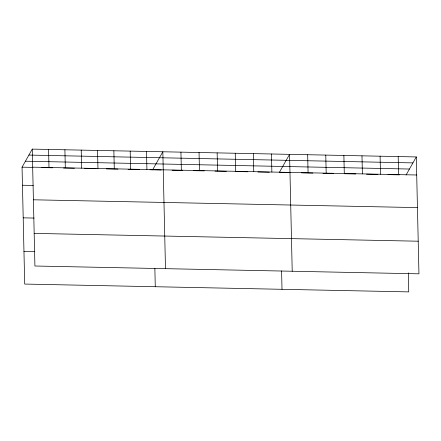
<?xml version="1.0" encoding="UTF-8"?>
<svg xmlns="http://www.w3.org/2000/svg" width="441" height="441" viewBox="0 0 441 441"><rect width="100%" height="100%" fill="white"/><g stroke="black" fill="none" stroke-linecap="round" stroke-linejoin="round"><path stroke-width="0.66" d="M408.311 272.863L408.741 291.887L24.702 284.065L22.05 167.172L32.259 149.113L416.298 156.935L418.95 273.828L34.911 266.006L32.259 149.113M152.625 169.835L162.834 151.77L165.485 268.663M279.357 172.414L289.566 154.356L292.218 271.248M406.089 174.994L416.298 156.935M28.891 155.072L412.93 162.894M25.418 161.213L409.457 169.035M32.667 167.172L416.706 174.994M22.05 167.172L32.932 167.393M41.774 167.574L52.655 167.795M63.532 168.021L74.413 168.242M84.617 168.445L96.177 168.683M106.38 168.892L117.94 169.124M128.138 169.333L139.703 169.57M149.901 169.779L161.34 170.011M172.067 170.226L182.8 170.446M193.527 170.667L204.255 170.882M214.982 171.102L226.382 171.334M236.442 171.538L247.842 171.77M257.897 171.973L269.297 172.21M280.024 172.425L290.757 172.646M301.484 172.861L312.884 173.098M322.939 173.302L333.672 173.517M344.399 173.737L355.799 173.969M366.526 174.189L377.926 174.421M387.986 174.625L399.381 174.857M22.458 185.231L33.34 185.457M33.411 199.79L417.445 207.606M23.202 217.848L34.084 218.069M34.172 233.394L418.211 241.21M23.963 251.453L34.845 251.673M398.19 156.566L398.603 174.625M380.087 156.197L380.5 174.256M361.984 155.827L362.392 173.886M343.881 155.458L344.289 173.517M325.772 155.089L326.186 173.148M307.669 154.719L308.077 172.778M281.59 270.961L282.008 289.307M271.458 153.986L271.871 172.045M253.355 153.617L253.762 171.676M235.251 153.248L235.659 171.306M217.148 152.878L217.556 170.937M199.04 152.509L199.453 170.568M180.937 152.139L181.345 170.198M154.857 268.382L155.276 286.727M146.511 151.439L146.919 169.498M130.189 151.109L130.597 169.168M113.866 150.778L114.28 168.837M97.544 150.442L97.957 168.501M81.221 150.111L81.635 168.17M64.904 149.78L65.312 167.839M48.582 149.444L48.99 167.503"/></g></svg>
